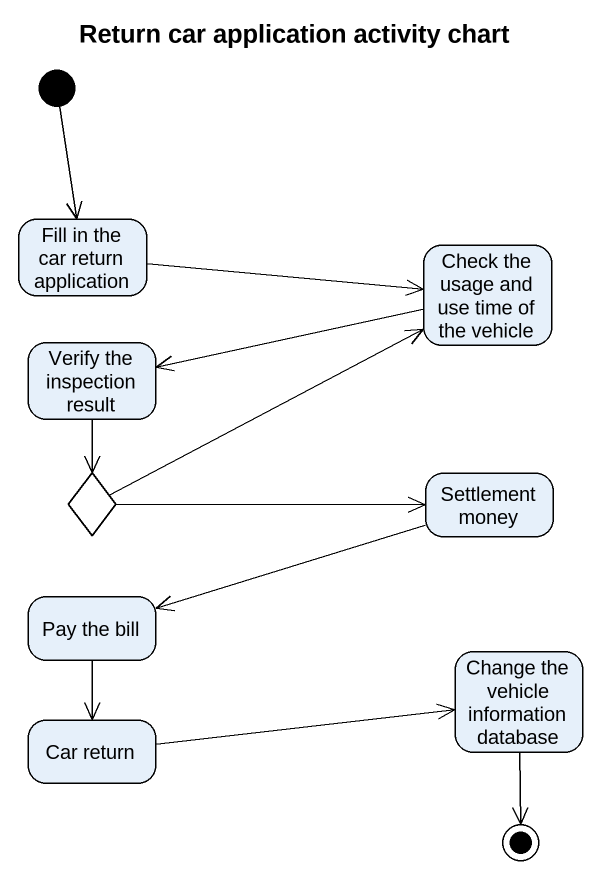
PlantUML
@startuml
title Return car application activity chart
hide empty description
state "Fill in the car return application" as Fill_in_the_car_return
state "Check the usage and use time of the vehicle" as Check_the_usage_and_use
state "Verify the inspection result" as Verify_the_inspection_result
state choice1 <<choice>>
state "Settlement money" as Settlement_money
state "Pay the bill" as Pay_the_bill
state "Change the vehicle information database" as Change_the_vehicle
state "Car return" as Car_return
[*] --> Fill_in_the_car_return
Fill_in_the_car_return -right-> Check_the_usage_and_use
Check_the_usage_and_use -left-> Verify_the_inspection_result
Verify_the_inspection_result --> choice1
choice1 -right-> Check_the_usage_and_use
choice1 -right-> Settlement_money
Settlement_money -left-> Pay_the_bill
Pay_the_bill --> Car_return
Car_return -right-> Change_the_vehicle
Change_the_vehicle --> [*]
@enduml
